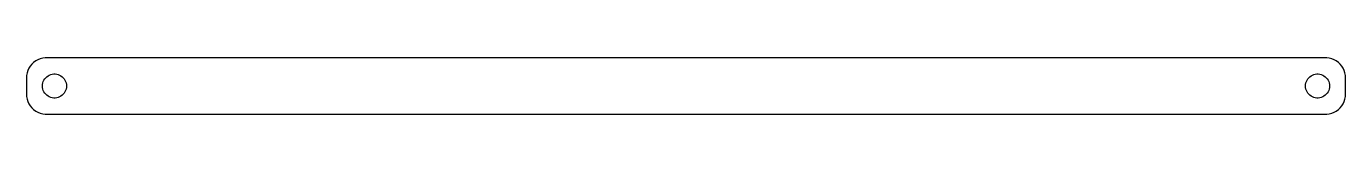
# Model space of a CAD drawing. Header units: metres. Extents: x -164 to 164, y 17 to 31.
import ezdxf

# ---------------------------------------------------------------- set-up
doc = ezdxf.new("R2010")
doc.units = ezdxf.units.M

msp = doc.modelspace()

# ---------------------------------------------------------------- linework, layer by layer
for p, q in [((-162.687, 29.8526), (-163.145, 29.4227)), ((-162.179, 30.2216), (-162.687, 29.8526)), ((-161.629, 30.5241), (-162.179, 30.2216)), ((-161.045, 30.7553), (-161.629, 30.5241)), ((-160.437, 30.9114), (-161.045, 30.7553)), ((-159.814, 30.9901), (-160.437, 30.9114)), ((159.814, 30.9901), (-159.814, 30.9901)), ((160.437, 30.9114), (159.814, 30.9901)), ((161.045, 30.7553), (160.437, 30.9114)), ((161.629, 30.5241), (161.045, 30.7553)), ((162.179, 30.2216), (161.629, 30.5241)), ((162.687, 29.8526), (162.179, 30.2216)), ((163.145, 29.4227), (162.687, 29.8526)), ((-164.461, 26.6267), (-164.5, 26)), ((-164.343, 27.2434), (-164.461, 26.6267)), ((-164.149, 27.8406), (-164.343, 27.2434)), ((-163.882, 28.4088), (-164.149, 27.8406)), ((-163.545, 28.9389), (-163.882, 28.4088)), ((-163.145, 29.4227), (-163.545, 28.9389)), ((-159.412, 26.3115), (-159.107, 26.533)), ((-159.107, 26.533), (-158.777, 26.7145)), ((-158.777, 26.7145), (-158.427, 26.8532)), ((-158.427, 26.8532), (-158.062, 26.9469)), ((-158.062, 26.9469), (-157.688, 26.9941)), ((-157.688, 26.9941), (-157.312, 26.9941)), ((-157.312, 26.9941), (-156.938, 26.9469)), ((-156.938, 26.9469), (-156.573, 26.8532)), ((-156.573, 26.8532), (-156.223, 26.7145)), ((-156.223, 26.7145), (-155.893, 26.533)), ((-155.893, 26.533), (-155.588, 26.3115)), ((155.588, 26.3115), (155.893, 26.533)), ((155.893, 26.533), (156.223, 26.7145)), ((156.223, 26.7145), (156.573, 26.8532)), ((156.573, 26.8532), (156.938, 26.9469)), ((156.938, 26.9469), (157.312, 26.9941)), ((157.312, 26.9941), (157.688, 26.9941)), ((157.688, 26.9941), (158.062, 26.9469)), ((158.062, 26.9469), (158.427, 26.8532)), ((158.427, 26.8532), (158.777, 26.7145)), ((158.777, 26.7145), (159.107, 26.533)), ((159.107, 26.533), (159.412, 26.3115)), ((163.545, 28.9389), (163.145, 29.4227)), ((163.882, 28.4088), (163.545, 28.9389)), ((164.149, 27.8406), (163.882, 28.4088)), ((164.343, 27.2434), (164.149, 27.8406)), ((164.461, 26.6267), (164.343, 27.2434)), ((164.5, 26), (164.461, 26.6267)), ((-164.5, 26), (-164.5, 22)), ((-160.5, 24), (-160.476, 24.376)), ((-160.476, 23.624), (-160.5, 24)), ((-160.476, 24.376), (-160.406, 24.7461)), ((-160.406, 23.2539), (-160.476, 23.624)), ((-160.406, 24.7461), (-160.289, 25.1044)), ((-160.289, 22.8956), (-160.406, 23.2539)), ((-160.289, 25.1044), (-160.129, 25.4453)), ((-160.129, 25.4453), (-159.927, 25.7634)), ((-159.927, 25.7634), (-159.687, 26.0536)), ((-159.687, 26.0536), (-159.412, 26.3115)), ((-155.588, 26.3115), (-155.313, 26.0536)), ((-155.313, 26.0536), (-155.073, 25.7634)), ((-155.073, 25.7634), (-154.871, 25.4453)), ((-154.871, 25.4453), (-154.711, 25.1044)), ((-154.711, 25.1044), (-154.594, 24.7461)), ((-154.594, 23.2539), (-154.711, 22.8956)), ((-154.594, 24.7461), (-154.524, 24.376)), ((-154.524, 23.624), (-154.594, 23.2539)), ((-154.524, 24.376), (-154.5, 24)), ((-154.5, 24), (-154.524, 23.624)), ((154.5, 24), (154.524, 24.376)), ((154.524, 23.624), (154.5, 24)), ((154.524, 24.376), (154.594, 24.7461)), ((154.594, 23.2539), (154.524, 23.624)), ((154.594, 24.7461), (154.711, 25.1044)), ((154.711, 22.8956), (154.594, 23.2539)), ((154.711, 25.1044), (154.871, 25.4453)), ((154.871, 25.4453), (155.073, 25.7634)), ((155.073, 25.7634), (155.313, 26.0536)), ((155.313, 26.0536), (155.588, 26.3115)), ((159.412, 26.3115), (159.687, 26.0536)), ((159.687, 26.0536), (159.927, 25.7634)), ((159.927, 25.7634), (160.129, 25.4453)), ((160.129, 25.4453), (160.289, 25.1044)), ((160.289, 25.1044), (160.406, 24.7461)), ((160.406, 23.2539), (160.289, 22.8956)), ((160.406, 24.7461), (160.476, 24.376)), ((160.476, 23.624), (160.406, 23.2539)), ((160.476, 24.376), (160.5, 24)), ((160.5, 24), (160.476, 23.624)), ((164.5, 22), (164.5, 26)), ((-164.5, 22), (-164.461, 21.3733)), ((-164.461, 21.3733), (-164.343, 20.7566)), ((-164.343, 20.7566), (-164.149, 20.1594)), ((-164.149, 20.1594), (-163.882, 19.5912)), ((-160.129, 22.5547), (-160.289, 22.8956)), ((-159.927, 22.2366), (-160.129, 22.5547)), ((-159.687, 21.9464), (-159.927, 22.2366)), ((-159.412, 21.6885), (-159.687, 21.9464)), ((-159.107, 21.467), (-159.412, 21.6885)), ((-158.777, 21.2855), (-159.107, 21.467)), ((-158.427, 21.1468), (-158.777, 21.2855)), ((-158.062, 21.0531), (-158.427, 21.1468)), ((-157.688, 21.0059), (-158.062, 21.0531)), ((-157.312, 21.0059), (-157.688, 21.0059)), ((-156.938, 21.0531), (-157.312, 21.0059)), ((-156.573, 21.1468), (-156.938, 21.0531)), ((-156.223, 21.2855), (-156.573, 21.1468)), ((-155.893, 21.467), (-156.223, 21.2855)), ((-155.588, 21.6885), (-155.893, 21.467)), ((-155.313, 21.9464), (-155.588, 21.6885)), ((-155.073, 22.2366), (-155.313, 21.9464)), ((-154.871, 22.5547), (-155.073, 22.2366)), ((-154.711, 22.8956), (-154.871, 22.5547)), ((154.871, 22.5547), (154.711, 22.8956)), ((155.073, 22.2366), (154.871, 22.5547)), ((155.313, 21.9464), (155.073, 22.2366)), ((155.588, 21.6885), (155.313, 21.9464)), ((155.893, 21.467), (155.588, 21.6885)), ((156.223, 21.2855), (155.893, 21.467)), ((156.573, 21.1468), (156.223, 21.2855)), ((156.938, 21.0531), (156.573, 21.1468)), ((157.312, 21.0059), (156.938, 21.0531)), ((157.688, 21.0059), (157.312, 21.0059)), ((158.062, 21.0531), (157.688, 21.0059)), ((158.427, 21.1468), (158.062, 21.0531)), ((158.777, 21.2855), (158.427, 21.1468)), ((159.107, 21.467), (158.777, 21.2855)), ((159.412, 21.6885), (159.107, 21.467)), ((159.687, 21.9464), (159.412, 21.6885)), ((159.927, 22.2366), (159.687, 21.9464)), ((160.129, 22.5547), (159.927, 22.2366)), ((160.289, 22.8956), (160.129, 22.5547)), ((163.882, 19.5912), (164.149, 20.1594)), ((164.149, 20.1594), (164.343, 20.7566)), ((164.343, 20.7566), (164.461, 21.3733)), ((164.461, 21.3733), (164.5, 22)), ((-163.882, 19.5912), (-163.545, 19.0611)), ((-163.545, 19.0611), (-163.145, 18.5773)), ((-163.145, 18.5773), (-162.687, 18.1474)), ((-162.687, 18.1474), (-162.179, 17.7784)), ((-162.179, 17.7784), (-161.629, 17.4759)), ((-161.629, 17.4759), (-161.045, 17.2447)), ((-161.045, 17.2447), (-160.437, 17.0886)), ((-160.437, 17.0886), (-159.814, 17.0099)), ((-159.814, 17.0099), (159.814, 17.0099)), ((159.814, 17.0099), (160.437, 17.0886)), ((160.437, 17.0886), (161.045, 17.2447)), ((161.045, 17.2447), (161.629, 17.4759)), ((161.629, 17.4759), (162.179, 17.7784)), ((162.179, 17.7784), (162.687, 18.1474)), ((162.687, 18.1474), (163.145, 18.5773)), ((163.145, 18.5773), (163.545, 19.0611)), ((163.545, 19.0611), (163.882, 19.5912))]:
    msp.add_line(p, q)

doc.saveas('drawing.dxf')
